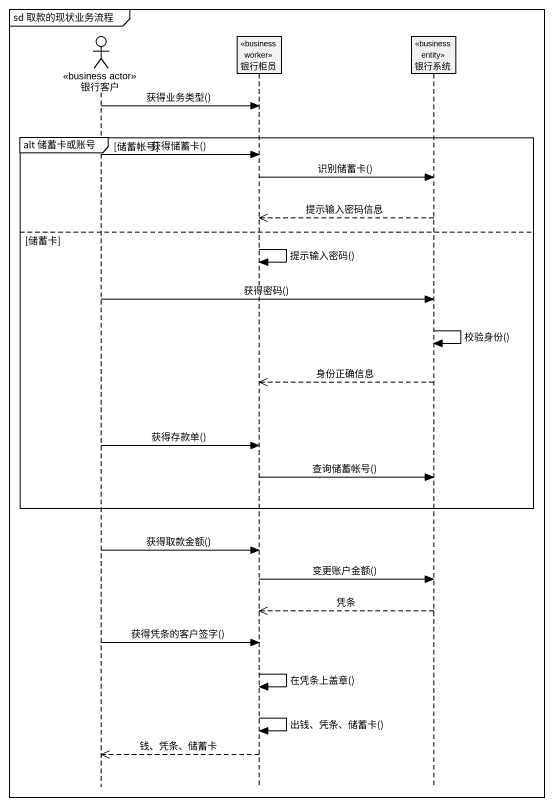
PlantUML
@startuml
mainframe sd 取款的现状业务流程
hide footbox
actor 银行客户 <<business actor>>
participant 银行柜员 <<business worker>>
participant 银行系统 <<business entity>>

银行客户 -> 银行柜员 : 获得业务类型()
group alt 储蓄卡或账号 [储蓄帐号]
  银行客户 -> 银行柜员 : 获得储蓄卡()
  银行柜员 -> 银行系统 : 识别储蓄卡()
  银行系统 -->> 银行柜员 : 提示输入密码信息
else 储蓄卡
  银行柜员 -> 银行柜员 : 提示输入密码()
  银行客户 -> 银行系统 : 获得密码()
  银行系统 -> 银行系统 : 校验身份()
  银行系统 -->> 银行柜员 : 身份正确信息
  银行客户 -> 银行柜员 : 获得存款单()
  银行柜员 -> 银行系统 : 查询储蓄帐号()
end
银行客户 -> 银行柜员 : 获得取款金额()
银行柜员 -> 银行系统 : 变更账户金额()
银行系统 -->> 银行柜员 : 凭条
银行客户 -> 银行柜员 : 获得凭条的客户签字()
银行柜员 -> 银行柜员 : 在凭条上盖章()
银行柜员 -> 银行柜员 : 出钱、凭条、储蓄卡()
银行柜员 -->> 银行客户 : 钱、凭条、储蓄卡
@enduml
